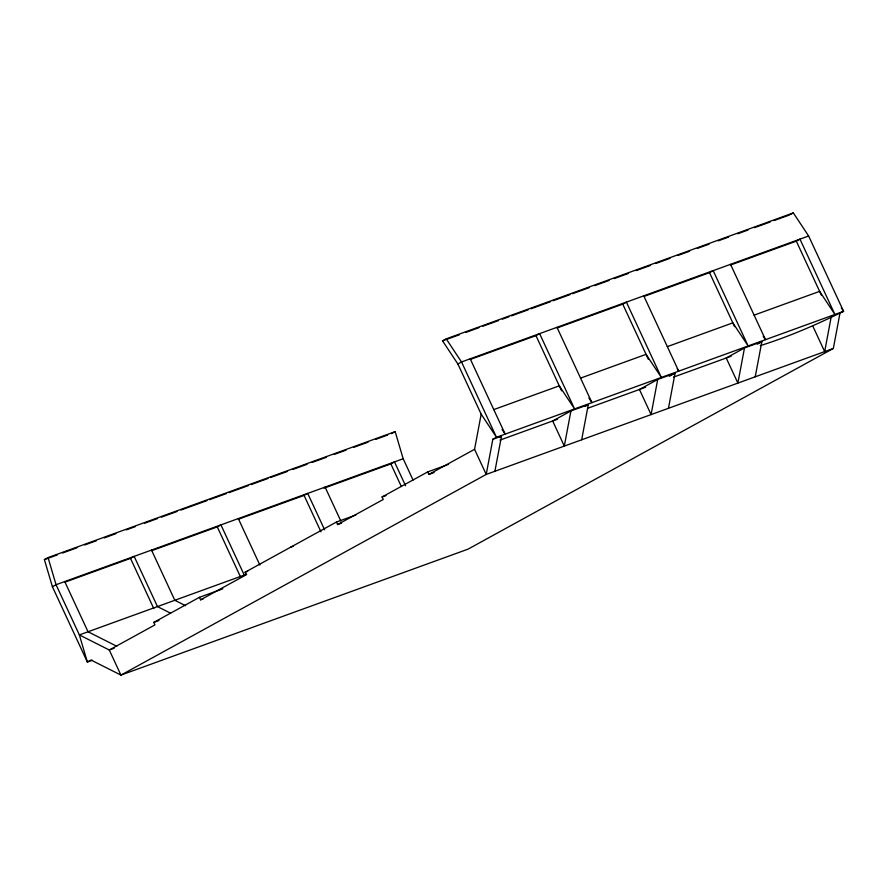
<?xml version="1.0" encoding="UTF-8"?>
<svg xmlns="http://www.w3.org/2000/svg" width="888" height="888" viewBox="0 0 888 888"><rect width="100%" height="100%" fill="white"/><g stroke="black" fill="none" stroke-linecap="round" stroke-linejoin="round"><path stroke-width="1.33" d="M839.948 313.32L833.333 348.462L486.213 474.425L474.558 449.317L481.174 414.174L457.864 363.969L442.557 340.87L446.209 338.861L793.328 212.898L808.635 235.997L843.6 311.322C816.649 324.575 789.155 336.608 760.295 345.632M841.302 307.859L843.6 311.322L496.481 437.273L492.829 439.283L486.213 474.425L120.935 675.102L91.009 660.028L87.357 662.037L52.403 586.713L44.4 559.606L48.052 557.597L395.171 431.635L403.174 458.752L413.075 480.086M494.894 471.273L501.509 436.13L492.829 439.283M570.929 410.944L564.313 446.076L552.669 420.979L570.929 410.944L588.289 404.639L581.673 439.782M657.708 379.454L651.093 414.596L639.449 389.488L657.708 379.454L675.069 373.16L668.453 408.291M744.488 347.963L737.884 383.105L726.229 357.997L744.488 347.963L761.849 341.669L755.233 376.801M831.268 316.472L824.663 351.615L813.008 326.507M52.403 586.713L56.055 584.715L403.174 458.752M457.864 363.969L461.516 361.96L808.635 235.997M64.935 582.173L130.503 558.374L134.155 556.365L157.465 606.582L170.629 613.208M470.396 359.418L535.964 335.631L539.615 333.622L574.58 408.935L559.274 385.836L493.706 409.623M151.715 550.682L217.283 526.884L220.934 524.875L244.244 575.091M557.176 327.927L622.743 304.14L626.406 302.131L661.36 377.444L646.053 354.345L580.486 378.144M391.519 433.644L395.171 431.635M790.598 214.408L793.328 212.898M238.495 519.191L304.062 495.393L307.714 493.395L324.608 529.792M643.966 296.437L709.523 272.649L713.186 270.64L748.14 345.954L732.833 322.855L667.265 346.653M323.987 488.167L390.842 463.902L394.494 461.904L405.572 485.747M730.746 264.946L796.314 241.159L799.966 239.15L834.92 314.463L819.613 291.364L754.045 315.162M48.052 557.597L56.055 584.715L79.365 634.92L109.28 649.994L154.934 624.908L153.768 622.399L199.434 597.313L222.833 588.822M199.434 597.313L200.599 599.822L246.265 574.736L245.099 572.227L336.419 522.055L355.921 514.985M336.419 522.055L337.584 524.564L383.239 499.489L382.073 496.969L427.739 471.894L448.54 464.346M427.739 471.894L428.904 474.403L474.558 449.317M499.223 437.384L501.509 436.13M584.859 406.526L588.289 404.639M669.352 376.29L675.069 373.16M757.275 344.178L761.849 341.669M833.333 348.462L468.054 549.139L120.935 675.102L109.28 649.994L114.241 648.196M442.557 340.87L445.154 339.926M447.763 338.983L459.462 334.732M465.956 332.378L478.965 327.661M482.861 326.24L498.468 320.579M502.364 319.169L508.868 316.805M511.466 315.862L528.36 309.734M530.969 308.791L550.471 301.709M553.069 300.766L569.963 294.638M572.571 293.695L589.466 287.557M594.671 285.67L608.968 280.486M614.174 278.599L628.471 273.404M636.274 270.574L650.571 265.39M655.777 263.503L670.074 258.308M677.877 255.478L689.576 251.237M697.38 248.407L709.079 244.156M718.181 240.859L728.582 237.085M737.673 233.777L748.073 230.003M754.578 227.65L770.185 221.989M774.081 220.568L789.676 214.907M44.4 559.606L57.398 554.889M62.604 553.002L76.901 547.807M84.704 544.977L96.404 540.736M104.207 537.906L115.906 533.655M126.307 529.881L135.409 526.584M144.511 523.276L157.509 518.559M161.405 517.149L177.012 511.488M180.908 510.067L206.915 500.632M209.513 499.689L226.407 493.562M229.015 492.618L248.507 485.536M251.115 484.593L268.01 478.466M270.618 477.522L287.512 471.384M292.718 469.497L307.015 464.313M312.221 462.426L326.518 457.231M334.321 454.401L346.02 450.161M353.824 447.33L368.12 442.135M375.924 439.305L387.623 435.065M499.955 440.104L557.62 419.18M588.023 408.147L645.643 387.235M673.515 377.123L731.179 356.199M428.904 474.403L434.099 472.516M382.073 496.969L385.98 495.56M337.584 524.564L341.48 523.154M290.753 547.141L293.351 546.198M245.099 572.227L247.697 571.284M246.72 574.192L79.365 634.92L87.357 662.037L92.319 660.228M200.599 599.822L203.197 598.878M153.768 622.399L158.974 620.512M185.592 605.705L174.814 600.277L151.515 550.072M116.761 646.242L88.034 631.768L64.735 581.562M763.203 336.197L765.5 339.66L730.535 264.347M677.189 368.842L678.721 371.151L643.756 295.837M588.877 398.013L591.941 402.641L556.976 327.317M446.209 338.861L461.516 361.96L496.481 437.273L481.174 414.174M502.097 429.503L505.161 434.121L470.196 358.808M796.314 241.159L821.367 295.138M709.523 272.649L734.587 326.629M622.743 304.14L648.384 359.363M535.964 335.631L561.605 390.853M390.842 463.902L401.332 486.502M325.075 487.09L340.803 520.99M304.062 495.393L320.957 531.801M238.295 518.581L259.851 565.023M217.283 526.884L240.593 577.1M130.503 558.374L153.813 608.591"/></g></svg>
